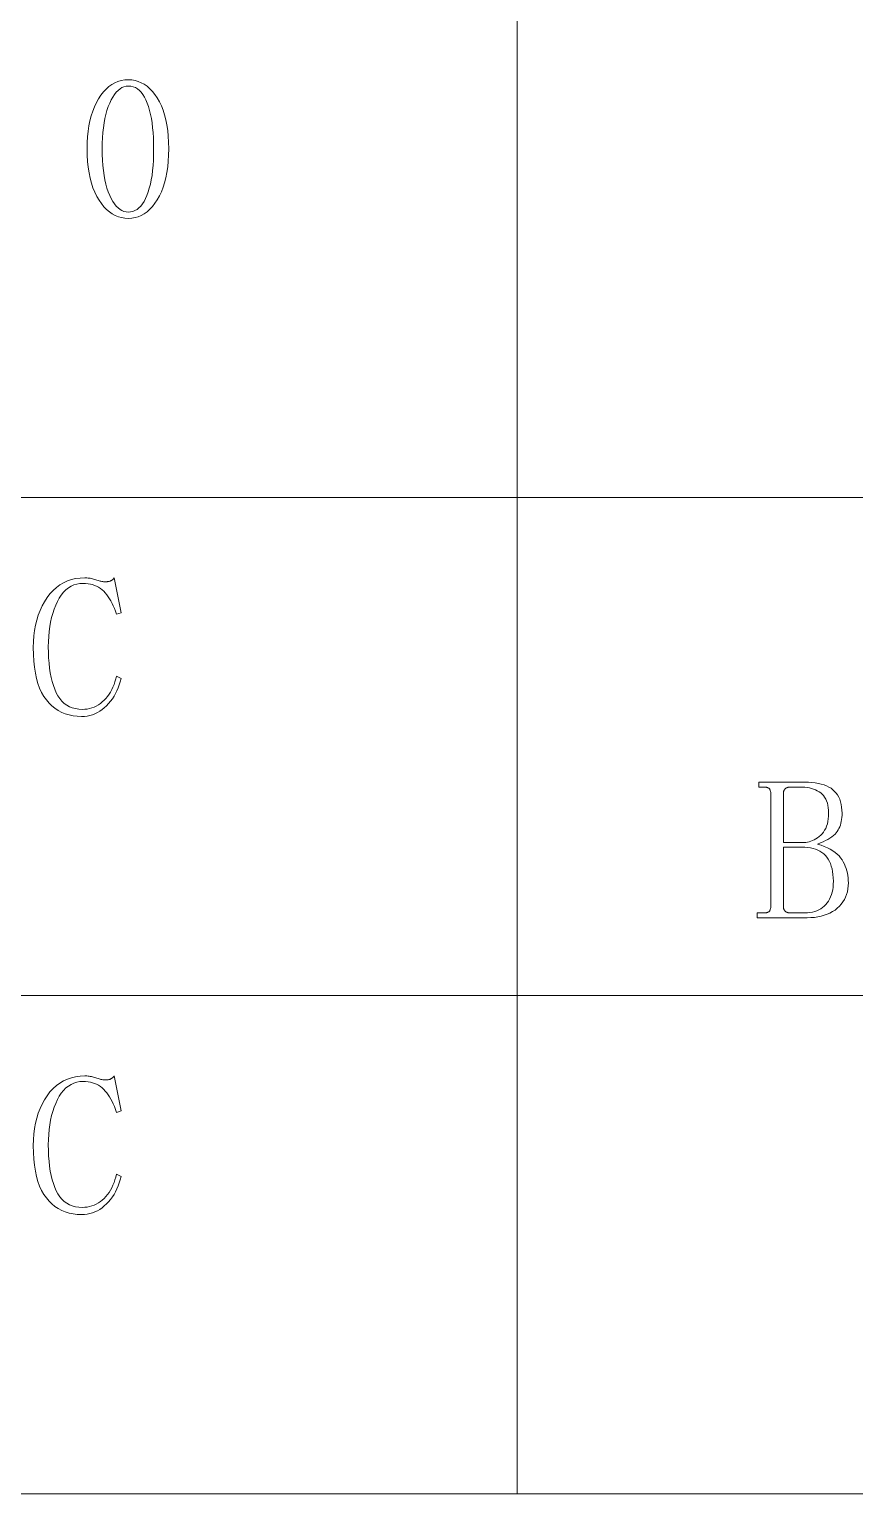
# Model space of a CAD drawing. Extents: x 1 to 297, y 1 to 210.
# Drawn here: x 279.56 to 288.49, y 29.51 to 45.35 of the extents above; entities that cross this region are included whole.
import ezdxf

# ---------------------------------------------------------------- set-up
doc = ezdxf.new("R2010")
doc.units = 0

msp = doc.modelspace()

# ---------------------------------------------------------------- linework, layer by layer
at = {"color": 7, "lineweight": 13}
for p, q in [((284.838, 61.841), (284.838, 29.51)), ((220.3, 40.287), (295.449, 40.287)), ((220.3, 34.898), (295.449, 34.898)), ((220.3, 29.51), (295.449, 29.51))]:
    msp.add_line(p, q, dxfattribs=at)
for points in [[(280.63, 43.307), (280.593, 43.309), (280.557, 43.315), (280.522, 43.325), (280.488, 43.338), (280.456, 43.356), (280.425, 43.378), (280.395, 43.403), (280.366, 43.433), (280.339, 43.467), (280.313, 43.504), (280.288, 43.545), (280.266, 43.589), (280.247, 43.637), (280.23, 43.688), (280.216, 43.742), (280.205, 43.799), (280.196, 43.86), (280.189, 43.924), (280.185, 43.991), (280.184, 44.061), (280.185, 44.127), (280.189, 44.19), (280.195, 44.25), (280.204, 44.308), (280.215, 44.363), (280.229, 44.416), (280.245, 44.466), (280.264, 44.514), (280.285, 44.559), (280.308, 44.601), (280.334, 44.64), (280.361, 44.675), (280.389, 44.706), (280.419, 44.733), (280.451, 44.755), (280.484, 44.774), (280.518, 44.788), (280.554, 44.799), (280.591, 44.805), (280.63, 44.807), (280.667, 44.805), (280.703, 44.799), (280.737, 44.789), (280.77, 44.775), (280.802, 44.758), (280.833, 44.736), (280.862, 44.71), (280.89, 44.681), (280.917, 44.647), (280.943, 44.61), (280.966, 44.569), (280.987, 44.525), (281.006, 44.478), (281.022, 44.427), (281.036, 44.374), (281.047, 44.318), (281.056, 44.258), (281.062, 44.196), (281.066, 44.13), (281.067, 44.061), (281.066, 43.992), (281.062, 43.927), (281.056, 43.864), (281.047, 43.804), (281.036, 43.747), (281.022, 43.693), (281.006, 43.643), (280.987, 43.595), (280.966, 43.55), (280.943, 43.508), (280.917, 43.47), (280.89, 43.436), (280.862, 43.406), (280.833, 43.379), (280.802, 43.357), (280.77, 43.339), (280.737, 43.325), (280.703, 43.315), (280.667, 43.309)], [(280.63, 44.738), (280.606, 44.736), (280.583, 44.731), (280.561, 44.722), (280.54, 44.709), (280.519, 44.692), (280.5, 44.672), (280.481, 44.648), (280.462, 44.62), (280.445, 44.589), (280.428, 44.554), (280.413, 44.516), (280.399, 44.475), (280.387, 44.432), (280.376, 44.387), (280.367, 44.339), (280.36, 44.288), (280.354, 44.235), (280.35, 44.18), (280.348, 44.122), (280.347, 44.061), (280.348, 43.997), (280.35, 43.937), (280.354, 43.879), (280.36, 43.824), (280.367, 43.772), (280.376, 43.723), (280.387, 43.677), (280.399, 43.633), (280.413, 43.593), (280.428, 43.555), (280.445, 43.521), (280.462, 43.491), (280.481, 43.464), (280.5, 43.44), (280.519, 43.42), (280.54, 43.404), (280.561, 43.392), (280.583, 43.383), (280.606, 43.377), (280.63, 43.375), (280.655, 43.377), (280.679, 43.383), (280.702, 43.392), (280.724, 43.404), (280.744, 43.42), (280.764, 43.44), (280.782, 43.464), (280.8, 43.491), (280.816, 43.521), (280.831, 43.555), (280.845, 43.593), (280.857, 43.633), (280.868, 43.677), (280.878, 43.723), (280.886, 43.772), (280.892, 43.824), (280.897, 43.879), (280.901, 43.937), (280.903, 43.997), (280.904, 44.061), (280.903, 44.122), (280.901, 44.18), (280.898, 44.235), (280.893, 44.288), (280.887, 44.339), (280.879, 44.387), (280.87, 44.432), (280.86, 44.475), (280.848, 44.516), (280.835, 44.554), (280.821, 44.589), (280.805, 44.62), (280.788, 44.648), (280.77, 44.672), (280.75, 44.692), (280.728, 44.709), (280.706, 44.722), (280.682, 44.731), (280.656, 44.736)], [(280.124, 37.918), (280.077, 37.92), (280.032, 37.926), (279.989, 37.935), (279.948, 37.947), (279.909, 37.963), (279.871, 37.983), (279.836, 38.007), (279.803, 38.034), (279.772, 38.064), (279.743, 38.098), (279.716, 38.136), (279.692, 38.179), (279.67, 38.225), (279.652, 38.275), (279.636, 38.33), (279.624, 38.388), (279.614, 38.451), (279.607, 38.518), (279.603, 38.589), (279.601, 38.664), (279.603, 38.728), (279.607, 38.79), (279.615, 38.849), (279.625, 38.907), (279.639, 38.962), (279.655, 39.015), (279.675, 39.065), (279.697, 39.114), (279.723, 39.16), (279.751, 39.204), (279.782, 39.245), (279.815, 39.281), (279.851, 39.313), (279.888, 39.341), (279.928, 39.365), (279.97, 39.384), (280.014, 39.399), (280.06, 39.41), (280.108, 39.416), (280.158, 39.418), (280.17, 39.418), (280.182, 39.417), (280.194, 39.416), (280.206, 39.415), (280.218, 39.413), (280.23, 39.411), (280.242, 39.408), (280.254, 39.405), (280.266, 39.401), (280.278, 39.397), (280.29, 39.393), (280.302, 39.389), (280.313, 39.386), (280.324, 39.383), (280.334, 39.381), (280.344, 39.379), (280.354, 39.377), (280.363, 39.376), (280.372, 39.376), (280.381, 39.375), (280.388, 39.376), (280.394, 39.376), (280.401, 39.376), (280.406, 39.377), (280.412, 39.378), (280.418, 39.379), (280.423, 39.38), (280.428, 39.381), (280.432, 39.382), (280.437, 39.384), (280.441, 39.386), (280.445, 39.388), (280.449, 39.391), (280.453, 39.394), (280.457, 39.397), (280.461, 39.4), (280.465, 39.404), (280.468, 39.409), (280.472, 39.413), (280.475, 39.418), (280.553, 39.041), (280.501, 39.024), (280.49, 39.056), (280.479, 39.086), (280.467, 39.115), (280.454, 39.142), (280.441, 39.168), (280.427, 39.192), (280.412, 39.214), (280.397, 39.235), (280.381, 39.255), (280.364, 39.273), (280.346, 39.289), (280.328, 39.303), (280.308, 39.316), (280.287, 39.327), (280.265, 39.337), (280.243, 39.345), (280.219, 39.351), (280.194, 39.355), (280.168, 39.357), (280.141, 39.358), (280.106, 39.356), (280.072, 39.35), (280.04, 39.341), (280.01, 39.327), (279.981, 39.309), (279.954, 39.287), (279.929, 39.262), (279.905, 39.232), (279.883, 39.199), (279.863, 39.161), (279.844, 39.121), (279.827, 39.079), (279.812, 39.034), (279.799, 38.988), (279.789, 38.94), (279.78, 38.891), (279.773, 38.839), (279.768, 38.785), (279.765, 38.73), (279.764, 38.673), (279.765, 38.611), (279.767, 38.551), (279.772, 38.495), (279.778, 38.441), (279.785, 38.39), (279.795, 38.341), (279.806, 38.296), (279.819, 38.253), (279.833, 38.213), (279.85, 38.175), (279.868, 38.141), (279.888, 38.111), (279.911, 38.084), (279.936, 38.06), (279.963, 38.04), (279.993, 38.024), (280.024, 38.012), (280.058, 38.003), (280.094, 37.997), (280.133, 37.995), (280.16, 37.996), (280.186, 37.999), (280.211, 38.004), (280.236, 38.011), (280.26, 38.02), (280.283, 38.031), (280.306, 38.044), (280.327, 38.059), (280.348, 38.075), (280.368, 38.094), (280.387, 38.114), (280.405, 38.136), (280.422, 38.159), (280.437, 38.183), (280.451, 38.209), (280.463, 38.235), (280.475, 38.264), (280.485, 38.293), (280.494, 38.324), (280.501, 38.355), (280.553, 38.33), (280.543, 38.294), (280.532, 38.26), (280.52, 38.228), (280.507, 38.196), (280.491, 38.166), (280.475, 38.137), (280.457, 38.109), (280.437, 38.083), (280.416, 38.058), (280.394, 38.034), (280.37, 38.012), (280.346, 37.992), (280.321, 37.975), (280.295, 37.96), (280.269, 37.947), (280.241, 37.937), (280.213, 37.929), (280.184, 37.923), (280.154, 37.919)], [(287.435, 35.741), (287.435, 35.793), (287.504, 35.793), (287.512, 35.793), (287.52, 35.793), (287.527, 35.794), (287.534, 35.795), (287.54, 35.797), (287.546, 35.799), (287.551, 35.801), (287.556, 35.804), (287.56, 35.806), (287.564, 35.81), (287.567, 35.813), (287.57, 35.817), (287.572, 35.822), (287.575, 35.826), (287.576, 35.831), (287.578, 35.836), (287.579, 35.842), (287.58, 35.848), (287.581, 35.854), (287.581, 35.861), (287.581, 37.087), (287.581, 37.094), (287.58, 37.1), (287.579, 37.106), (287.578, 37.112), (287.576, 37.117), (287.575, 37.122), (287.572, 37.126), (287.57, 37.131), (287.567, 37.135), (287.564, 37.138), (287.56, 37.142), (287.556, 37.144), (287.551, 37.147), (287.546, 37.149), (287.54, 37.151), (287.534, 37.153), (287.527, 37.154), (287.52, 37.155), (287.512, 37.155), (287.504, 37.155), (287.452, 37.155), (287.452, 37.207), (287.949, 37.207), (287.989, 37.206), (288.027, 37.204), (288.063, 37.2), (288.097, 37.194), (288.128, 37.187), (288.158, 37.178), (288.185, 37.167), (288.21, 37.155), (288.233, 37.141), (288.254, 37.125), (288.272, 37.108), (288.289, 37.089), (288.304, 37.069), (288.317, 37.046), (288.327, 37.022), (288.336, 36.995), (288.343, 36.967), (288.348, 36.938), (288.351, 36.906), (288.352, 36.873), (288.352, 36.849), (288.35, 36.826), (288.348, 36.804), (288.344, 36.783), (288.339, 36.763), (288.334, 36.744), (288.327, 36.726), (288.319, 36.708), (288.31, 36.691), (288.301, 36.675), (288.289, 36.66), (288.276, 36.645), (288.26, 36.631), (288.242, 36.616), (288.221, 36.603), (288.199, 36.589), (288.174, 36.576), (288.147, 36.563), (288.118, 36.55), (288.086, 36.538), (288.125, 36.526), (288.16, 36.512), (288.193, 36.498), (288.224, 36.482), (288.251, 36.465), (288.277, 36.448), (288.299, 36.429), (288.32, 36.409), (288.337, 36.389), (288.352, 36.367), (288.365, 36.344), (288.377, 36.321), (288.387, 36.298), (288.396, 36.274), (288.404, 36.249), (288.41, 36.224), (288.415, 36.198), (288.418, 36.172), (288.42, 36.145), (288.421, 36.118), (288.419, 36.085), (288.416, 36.052), (288.41, 36.022), (288.401, 35.992), (288.391, 35.964), (288.378, 35.937), (288.362, 35.912), (288.344, 35.888), (288.323, 35.865), (288.301, 35.844), (288.276, 35.824), (288.249, 35.807), (288.221, 35.792), (288.191, 35.778), (288.159, 35.767), (288.126, 35.758), (288.091, 35.75), (288.054, 35.745), (288.015, 35.742), (287.975, 35.741)], [(288.206, 36.873), (288.206, 36.903), (288.203, 36.931), (288.199, 36.957), (288.193, 36.982), (288.185, 37.004), (288.176, 37.025), (288.164, 37.045), (288.152, 37.062), (288.137, 37.077), (288.121, 37.091), (288.103, 37.103), (288.084, 37.114), (288.065, 37.124), (288.044, 37.132), (288.022, 37.139), (287.999, 37.145), (287.975, 37.15), (287.951, 37.153), (287.925, 37.155), (287.898, 37.155), (287.795, 37.155), (287.788, 37.155), (287.782, 37.155), (287.776, 37.154), (287.77, 37.153), (287.764, 37.151), (287.758, 37.149), (287.753, 37.147), (287.748, 37.144), (287.744, 37.142), (287.739, 37.138), (287.735, 37.135), (287.732, 37.131), (287.728, 37.126), (287.726, 37.122), (287.723, 37.117), (287.721, 37.112), (287.72, 37.106), (287.719, 37.1), (287.718, 37.094), (287.718, 37.087), (287.718, 36.555), (287.941, 36.555), (287.959, 36.556), (287.978, 36.559), (287.996, 36.562), (288.015, 36.568), (288.033, 36.575), (288.051, 36.583), (288.068, 36.593), (288.086, 36.605), (288.103, 36.618), (288.121, 36.633), (288.137, 36.649), (288.152, 36.667), (288.164, 36.687), (288.176, 36.708), (288.185, 36.731), (288.193, 36.756), (288.199, 36.783), (288.203, 36.811), (288.206, 36.841)], [(287.949, 35.793), (287.978, 35.794), (288.005, 35.796), (288.031, 35.801), (288.056, 35.807), (288.079, 35.815), (288.101, 35.825), (288.122, 35.837), (288.141, 35.85), (288.159, 35.866), (288.176, 35.883), (288.192, 35.901), (288.206, 35.922), (288.218, 35.943), (288.229, 35.966), (288.237, 35.991), (288.245, 36.017), (288.251, 36.044), (288.255, 36.073), (288.257, 36.104), (288.258, 36.135), (288.257, 36.172), (288.254, 36.207), (288.25, 36.24), (288.244, 36.271), (288.236, 36.299), (288.227, 36.326), (288.216, 36.351), (288.203, 36.374), (288.188, 36.395), (288.172, 36.414), (288.154, 36.431), (288.134, 36.446), (288.113, 36.46), (288.09, 36.472), (288.065, 36.482), (288.038, 36.49), (288.01, 36.496), (287.98, 36.5), (287.948, 36.503), (287.915, 36.504), (287.718, 36.504), (287.718, 35.861), (287.718, 35.854), (287.719, 35.848), (287.72, 35.842), (287.721, 35.836), (287.723, 35.831), (287.726, 35.826), (287.728, 35.822), (287.732, 35.817), (287.735, 35.813), (287.739, 35.81), (287.744, 35.806), (287.748, 35.804), (287.753, 35.801), (287.758, 35.799), (287.764, 35.797), (287.77, 35.795), (287.776, 35.794), (287.782, 35.793), (287.788, 35.793), (287.795, 35.793)], [(280.124, 32.53), (280.077, 32.532), (280.032, 32.537), (279.989, 32.546), (279.948, 32.559), (279.909, 32.575), (279.871, 32.595), (279.836, 32.618), (279.803, 32.645), (279.772, 32.676), (279.743, 32.71), (279.716, 32.748), (279.692, 32.79), (279.67, 32.836), (279.652, 32.887), (279.636, 32.941), (279.624, 33), (279.614, 33.063), (279.607, 33.129), (279.603, 33.2), (279.601, 33.275), (279.603, 33.34), (279.607, 33.401), (279.615, 33.461), (279.625, 33.518), (279.639, 33.573), (279.655, 33.626), (279.675, 33.677), (279.697, 33.725), (279.723, 33.771), (279.751, 33.815), (279.782, 33.856), (279.815, 33.893), (279.851, 33.925), (279.888, 33.953), (279.928, 33.976), (279.97, 33.995), (280.014, 34.01), (280.06, 34.021), (280.108, 34.028), (280.158, 34.03), (280.17, 34.03), (280.182, 34.029), (280.194, 34.028), (280.206, 34.026), (280.218, 34.024), (280.23, 34.022), (280.242, 34.019), (280.254, 34.016), (280.266, 34.012), (280.278, 34.008), (280.29, 34.004), (280.302, 34.001), (280.313, 33.997), (280.324, 33.995), (280.334, 33.992), (280.344, 33.99), (280.354, 33.989), (280.363, 33.988), (280.372, 33.987), (280.381, 33.987), (280.388, 33.987), (280.394, 33.987), (280.401, 33.988), (280.406, 33.988), (280.412, 33.989), (280.418, 33.99), (280.423, 33.991), (280.428, 33.992), (280.432, 33.994), (280.437, 33.995), (280.441, 33.997), (280.445, 34), (280.449, 34.002), (280.453, 34.005), (280.457, 34.008), (280.461, 34.012), (280.465, 34.016), (280.468, 34.02), (280.472, 34.025), (280.475, 34.03), (280.553, 33.653), (280.501, 33.635), (280.49, 33.667), (280.479, 33.698), (280.467, 33.726), (280.454, 33.753), (280.441, 33.779), (280.427, 33.803), (280.412, 33.826), (280.397, 33.847), (280.381, 33.866), (280.364, 33.884), (280.346, 33.9), (280.328, 33.915), (280.308, 33.928), (280.287, 33.939), (280.265, 33.948), (280.243, 33.956), (280.219, 33.962), (280.194, 33.966), (280.168, 33.969), (280.141, 33.97), (280.106, 33.968), (280.072, 33.962), (280.04, 33.952), (280.01, 33.938), (279.981, 33.92), (279.954, 33.899), (279.929, 33.873), (279.905, 33.844), (279.883, 33.81), (279.863, 33.773), (279.844, 33.732), (279.827, 33.69), (279.812, 33.646), (279.799, 33.6), (279.789, 33.552), (279.78, 33.502), (279.773, 33.45), (279.768, 33.397), (279.765, 33.341), (279.764, 33.284), (279.765, 33.222), (279.767, 33.163), (279.772, 33.106), (279.778, 33.052), (279.785, 33.001), (279.795, 32.953), (279.806, 32.907), (279.819, 32.864), (279.833, 32.824), (279.85, 32.787), (279.868, 32.753), (279.888, 32.722), (279.911, 32.695), (279.936, 32.672), (279.963, 32.652), (279.993, 32.636), (280.024, 32.623), (280.058, 32.614), (280.094, 32.609), (280.133, 32.607), (280.16, 32.608), (280.186, 32.611), (280.211, 32.616), (280.236, 32.623), (280.26, 32.632), (280.283, 32.642), (280.306, 32.655), (280.327, 32.67), (280.348, 32.687), (280.368, 32.705), (280.387, 32.726), (280.405, 32.747), (280.422, 32.77), (280.437, 32.795), (280.451, 32.82), (280.463, 32.847), (280.475, 32.875), (280.485, 32.904), (280.494, 32.935), (280.501, 32.967), (280.553, 32.941), (280.543, 32.906), (280.532, 32.872), (280.52, 32.839), (280.507, 32.807), (280.491, 32.777), (280.475, 32.748), (280.457, 32.721), (280.437, 32.694), (280.416, 32.669), (280.394, 32.645), (280.37, 32.623), (280.346, 32.604), (280.321, 32.586), (280.295, 32.571), (280.269, 32.559), (280.241, 32.548), (280.213, 32.54), (280.184, 32.534), (280.154, 32.531)]]:
    msp.add_lwpolyline(points, close=True, dxfattribs=at)

doc.saveas('drawing.dxf')
